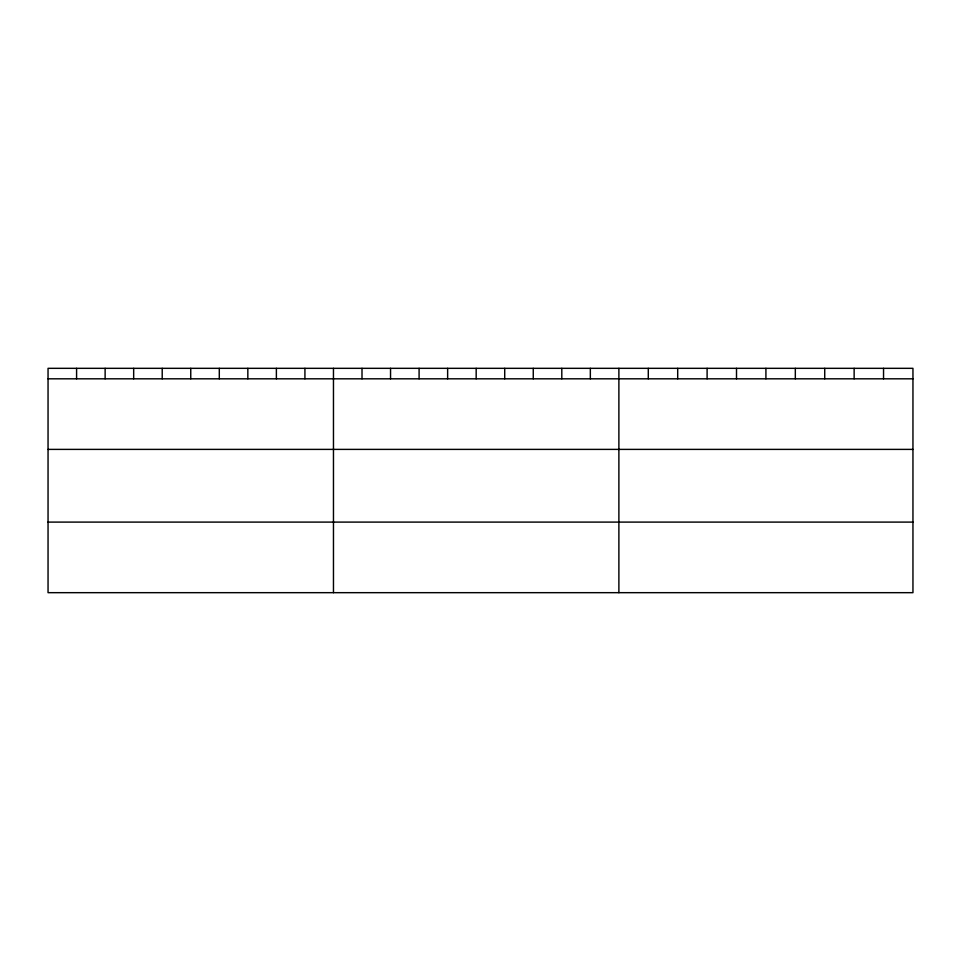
<?xml version="1.0" encoding="UTF-8"?>
<svg xmlns="http://www.w3.org/2000/svg" width="961" height="961" viewBox="0 0 961 961"><rect width="100%" height="100%" fill="white"/><g stroke="black" fill="none" stroke-linecap="round" stroke-linejoin="round"><path stroke-width="1.44" d="M912.95 378.814L912.95 592.673L48.05 592.673L48.05 368.327L912.95 368.327L912.95 378.814L48.05 378.814M48.05 449.388L912.95 449.388M48.05 522.099L912.95 522.099M883.543 368.327L883.543 378.814M854.137 368.327L854.137 378.814M824.73 368.327L824.73 378.814M795.324 368.327L795.324 378.814M765.917 368.327L765.917 378.814M736.51 368.327L736.51 378.814M707.104 368.327L707.104 378.814M677.697 368.327L677.697 378.814M648.291 368.327L648.291 378.814M618.884 368.327L618.884 592.673M590.342 368.327L590.342 378.814M561.801 368.327L561.801 378.814M533.259 368.327L533.259 378.814M504.717 368.327L504.717 378.814M476.175 368.327L476.175 378.814M447.634 368.327L447.634 378.814M419.092 368.327L419.092 378.814M390.55 368.327L390.55 378.814M362.009 368.327L362.009 378.814M333.467 368.327L333.467 592.673M304.925 368.327L304.925 378.814M276.384 368.327L276.384 378.814M247.842 368.327L247.842 378.814M219.3 368.327L219.3 378.814M190.758 368.327L190.758 378.814M162.217 368.327L162.217 378.814M133.675 368.327L133.675 378.814M105.133 368.327L105.133 378.814M76.592 368.327L76.592 378.814"/></g></svg>
